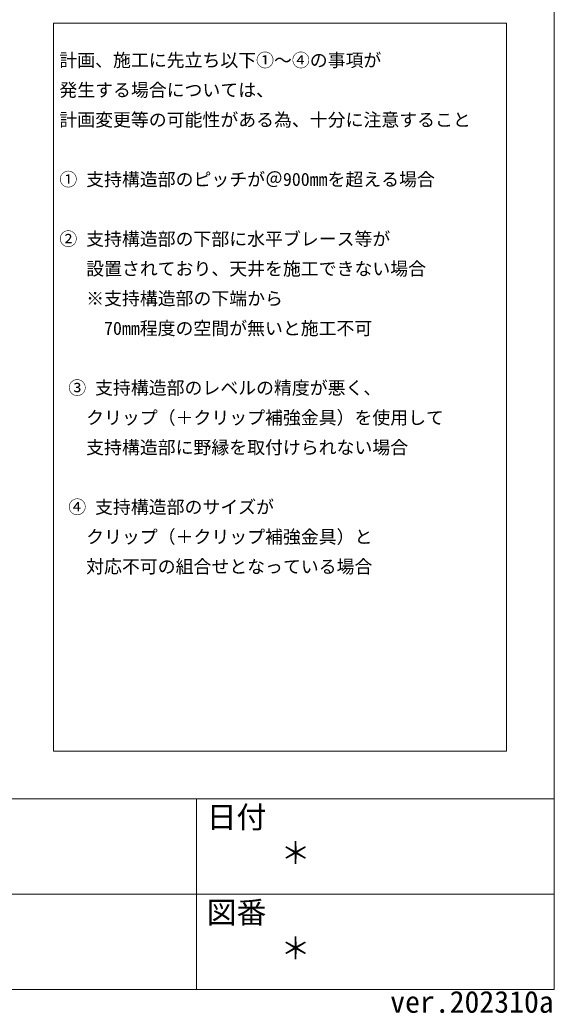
# Model space of a CAD drawing. Units: millimetres on the paper, enlarged 10 times. Extents: x -1950 to 1950, y -1347 to 1325.
# Drawn here: x 1502 to 1950, y -1345 to -511 of the extents above; entities that cross this region are included whole.
import ezdxf
from ezdxf.enums import TextEntityAlignment as Align

# ---------------------------------------------------------------- set-up
doc = ezdxf.new("R2010")
doc.units = ezdxf.units.MM
doc.header["$LTSCALE"] = 10
doc.layers.add('F-3_野縁', color=3, linetype='Continuous', lineweight=18)
doc.layers.add('F-6_文字', color=7, linetype='Continuous')
doc.styles.add('ＭＳ ゴシック', font='')
doc.styles.get('ＭＳ ゴシック').set_extended_font_data('MS Gothic')

msp = doc.modelspace()

# ---------------------------------------------------------------- linework, layer by layer
at = {"layer": 'F-3_野縁'}
for p, q in [((1950, 1325), (1950, -1325)), ((1530, -513.82), (1910, -513.82)), ((1910, -513.82), (1910, -1125)), ((-1950, -1165), (1950, -1165)), ((-1950, -1325), (1950, -1325))]:
    msp.add_line(p, q, dxfattribs=at)
at = {"layer": 'F-3_野縁', "color": 7}
for p, q in [((1650, -1165), (1650, -1325)), ((100, -1245), (1950, -1245))]:
    msp.add_line(p, q, dxfattribs=at)
at = {"layer": 'F-3_野縁'}
msp.add_lwpolyline([(1530, -513.82), (1530, -1125), (1910, -1125)], dxfattribs=at)

# ---------------------------------------------------------------- texts
at = {"layer": 'F-6_文字', "style": 'ＭＳ ゴシック'}
for s, height, p in [('計画、施工に先立ち以下①～④の事項が', 11, (1535, -553.84)), ('発生する場合については、', 11, (1535, -578.84)), ('計画変更等の可能性がある為、十分に注意すること', 11, (1535, -603.84)), ('① 支持構造部のピッチが＠900mmを超える場合', 11, (1535, -653.84)), ('② 支持構造部の下部に水平ブレース等が', 11, (1535, -703.84)), ('\u3000 設置されており、天井を施工できない場合', 11, (1535, -728.84)), ('\u3000 ※支持構造部の下端から', 11, (1535, -753.84)), (' \u3000\u300070mm程度の空間が無いと施工不可', 11, (1535, -778.84)), ('③ 支持構造部のレベルの精度が悪く、', 11, (1542.5, -828.84)), ('\u3000 クリップ（＋クリップ補強金具）を使用して', 11, (1535, -853.84)), ('\u3000 支持構造部に野縁を取付けられない場合', 11, (1535, -878.84)), ('④ 支持構造部のサイズが', 11, (1542.5, -928.84)), ('\u3000 クリップ（＋クリップ補強金具）と', 11, (1535, -953.84)), ('\u3000 対応不可の組合せとなっている場合', 11, (1535, -978.84)), ('日付', 18.33, (1658.63, -1195)), ('＊', 18.33, (1720.63, -1225)), ('図番', 18.33, (1658.63, -1275)), ('＊', 18.33, (1720.63, -1305)), ('ver.202310a', 18.33, (1812.5, -1350))]:
    msp.add_text(s, height=height, dxfattribs=at).set_placement(p, align=Align.BOTTOM_LEFT)

doc.saveas('drawing.dxf')
